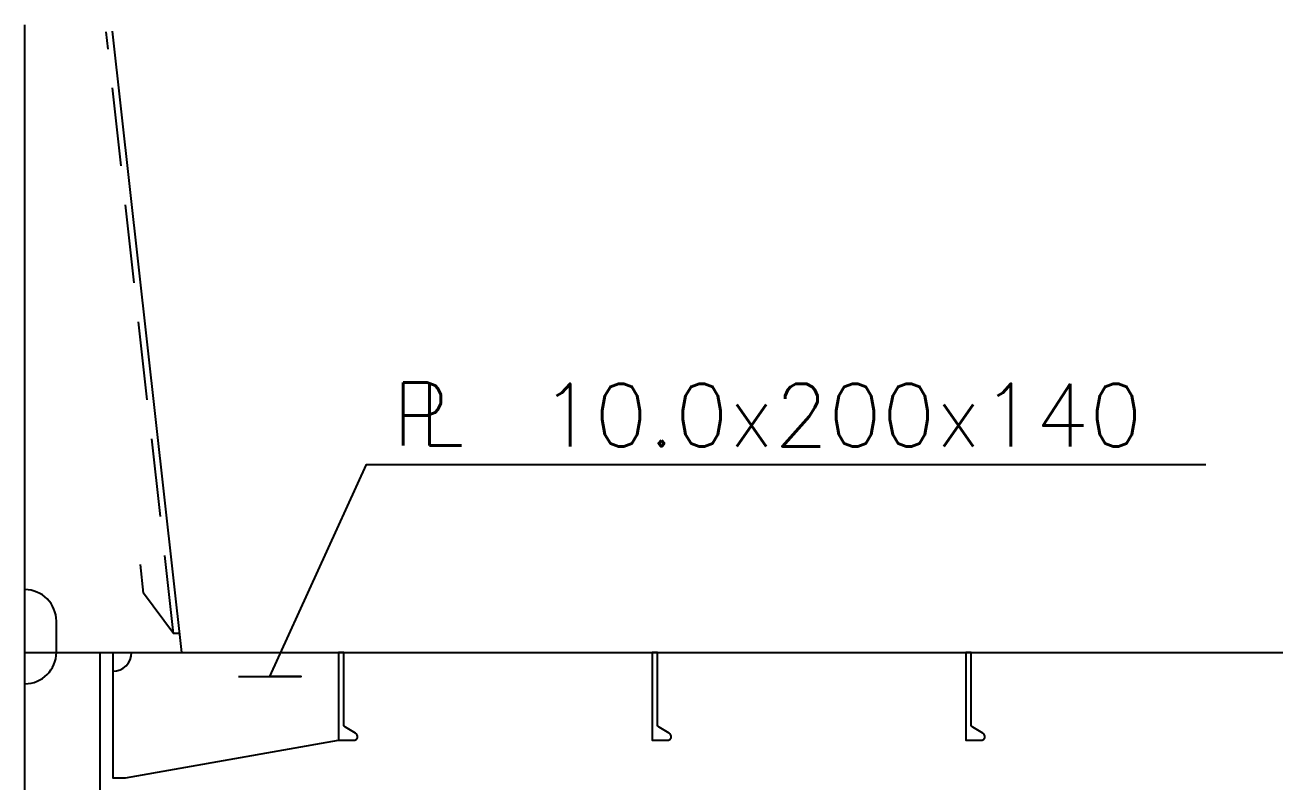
# Model space of a CAD drawing. Extents: x 53504 to 217282, y 25397 to 142583.
# Drawn here: x 140075 to 142066, y 135541 to 136746 of the extents above; entities that cross this region are included whole.
import ezdxf

# ---------------------------------------------------------------- set-up
doc = ezdxf.new("R2010")
doc.units = 0
doc.header["$LTSCALE"] = 250
doc.linetypes.add('DASHED', pattern=[0.75, 0.5, -0.25])
doc.layers.get('0').update_dxf_attribs({"linetype": 'CONTINUOUS'})
for name, color, linetype in [('S0CO1', 1, 'CONTINUOUS'), ('S0CO2', 2, 'CONTINUOUS'), ('S0CO5', 4, 'CONTINUOUS'), ('S0DA1', 1, 'DASHED'), ('S0TX2', 2, 'CONTINUOUS')]:
    doc.layers.add(name, color=color, linetype=linetype)
doc.styles.add('ROMANS', font='romans', dxfattribs={"height": 100})

# ---------------------------------------------------------------- blocks, each defined once
blk = doc.blocks.new('HP140x8')
at = {"color": 0}
blk.add_lwpolyline([(0, 0), (0, -140), (24, -140, 0.767327), (27, -128.8), (10.8, -119.4, -0.267949), (8, -114.7), (8, 0)], format="xyb", close=True, dxfattribs=at)
blk = doc.blocks.new('PLDIM2')
at = {"layer": 'S0TX2', "style": 'ROMANS'}
for s, p in [('P', (-19.2, 0.3)), ('L', (22.8, 0.3))]:
    blk.add_text(s, height=100, dxfattribs=at).set_placement(p)
blk.add_attdef('XX.X', (168.5, -1.5), '', height=100, dxfattribs=at)

msp = doc.modelspace()

# ---------------------------------------------------------------- linework, layer by layer
at = {"layer": 'S0CO1', "color": 0}
msp.add_line((140325.287, 135745.943), (140214.853, 136735.943), dxfattribs=at)
for points in [[(140321.94, 135775.943), (140311.878, 135775.943), (140264.444, 135840.363), (140259.338, 135886.144)], [(140215.287, 135745.943), (140215.287, 135545.943), (140235.287, 135545.943), (140575.287, 135605.943)]]:
    msp.add_lwpolyline(points, dxfattribs=at)
msp.add_lwpolyline([(140125.287, 135745.943), (140125.287, 135795.943, 0.41421362), (140075.287, 135845.943)], format="xyb", dxfattribs=at)
at = {"layer": 'S0CO1', "color": 0, "flags": 128}
msp.add_lwpolyline([(140195.287, 134302.943), (140195.287, 135745.943)], dxfattribs=at)
at = {"layer": 'S0CO1', "color": 0}
for centre, radius in [((140075.287, 135745.943), 50), ((140215.287, 135745.943), 30)]:
    msp.add_arc(centre, radius, 270, 0, dxfattribs=at)
at = {"layer": 'S0CO5', "color": 0, "flags": 128}
msp.add_lwpolyline([(142635.287, 132471.535), (142635.287, 133255.943, 0.066627), (142620.037, 133369.85, 0.067044), (142575.287, 133475.703, 0.190271), (142325.287, 133670.073), (142325.287, 133670.683, 0.00118), (142075.287, 133701.053, 0.001283), (141825.373, 133730.168, 0.001757), (141575.287, 133757.773, 0.001391), (141386.816, 133777.35, 0.001313), (141198.237, 133795.943), (141075.287, 133807.513, 0.003365), (140575.287, 133850.303, 0.00330027), (140098.655, 133884.642, -0.39520862), (140075.287, 133909.589), (140075.287, 136745.943)], format="xyb", dxfattribs=at)
msp.add_lwpolyline([(140075.287, 135745.943), (145696.043, 135745.943)], dxfattribs=at)
at = {"layer": 'S0DA1', "color": 0}
msp.add_line((140311.878, 135775.943), (140204.915, 136734.834), dxfattribs=at)
at = {"layer": 'S0TX2', "color": 0}
msp.add_lwpolyline([(140415.736, 135707.265), (140515.736, 135707.265), (140465.736, 135707.265), (140619.77, 136045.199), (141957.689, 136045.199)], dxfattribs=at)

# ---------------------------------------------------------------- block references
at = {"layer": 'S0CO2', "color": 0}
for p in [(140575.287, 135745.943), (141075.287, 135745.943), (141575.287, 135745.943)]:
    msp.add_blockref('HP140x8', p, dxfattribs=at)
at = {"layer": 'S0TX2', "color": 0}
ref = msp.add_blockref('PLDIM2', (140679.974, 136075.593), dxfattribs=at)
ref.add_attrib('XX.X', '10.0x200x140', (140896.97, 136074.134), dxfattribs={"height": 100, "style": 'ROMANS'})

doc.saveas('drawing.dxf')
